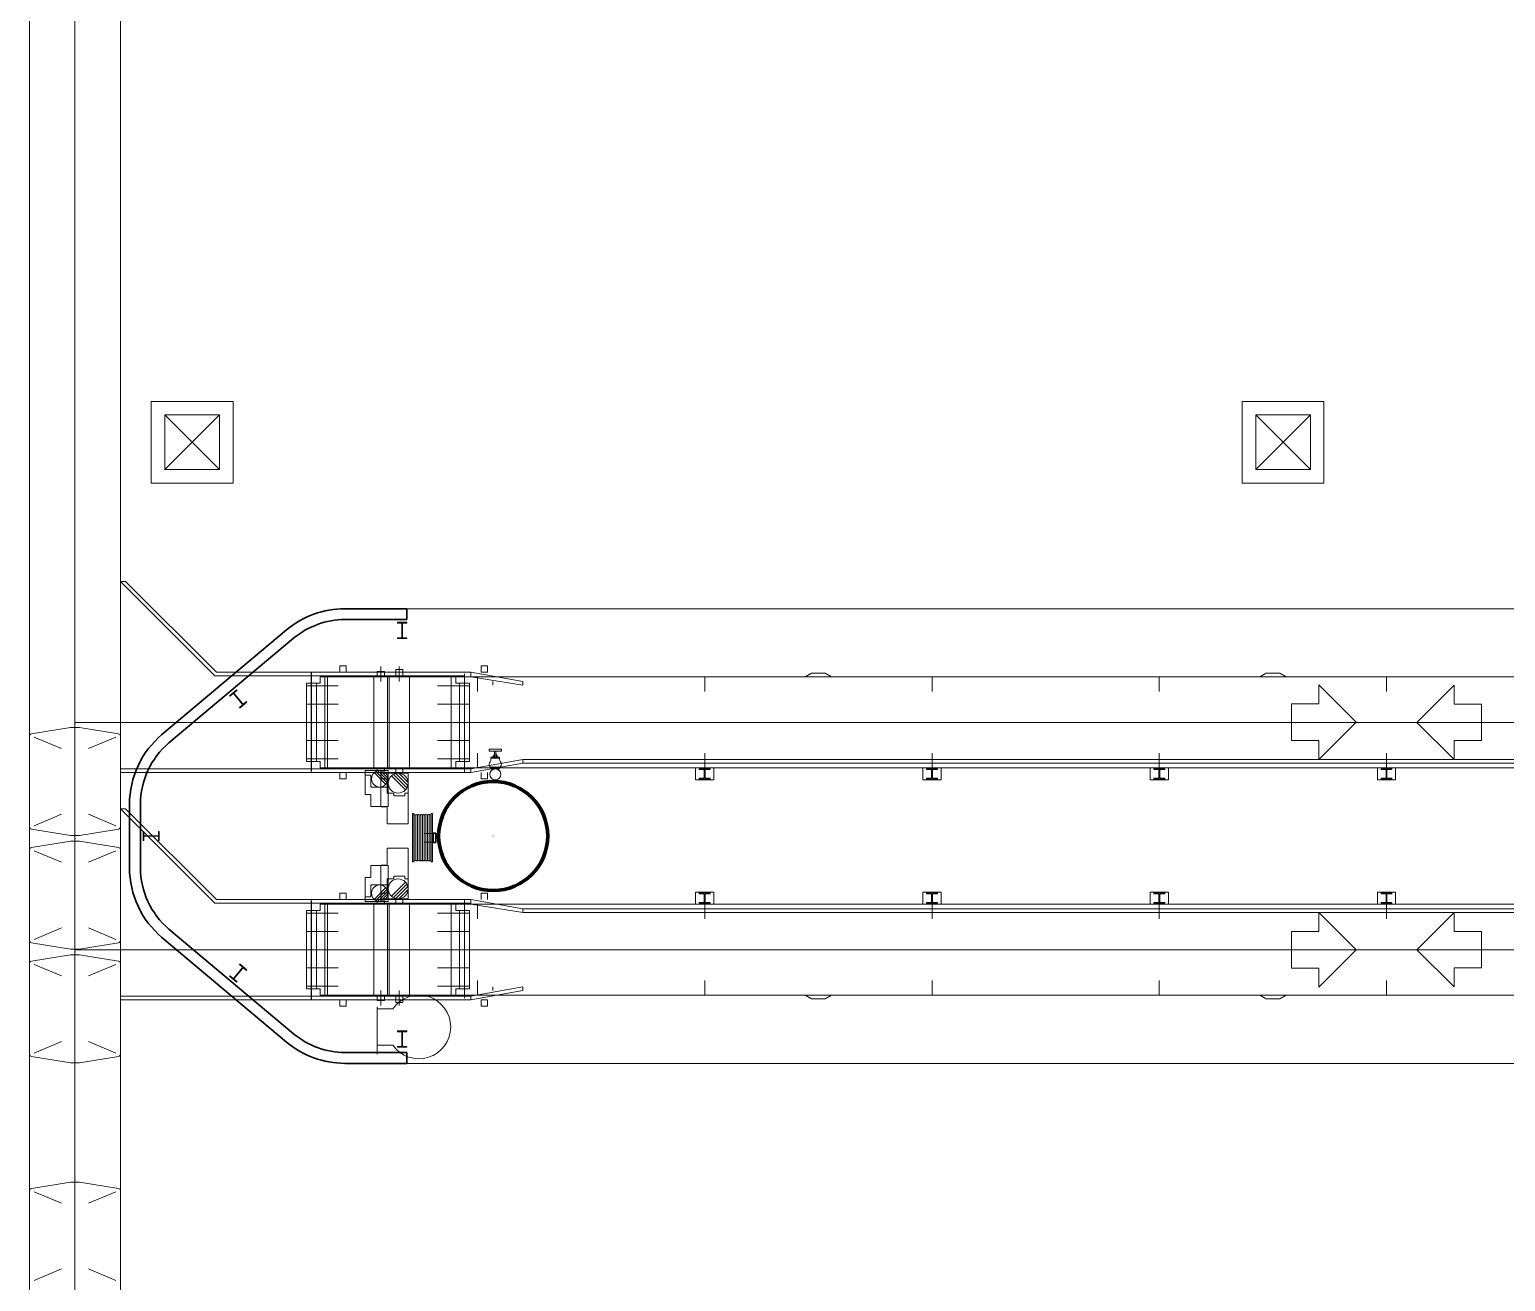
# Model space of a CAD drawing. Header units: metres. Extents: x 1807 to 3745, y 842 to 1968.
# Drawn here: x 3444.9 to 3461.14, y 1459.1 to 1472.87 of the extents above; entities that cross this region are included whole.
import ezdxf

# ---------------------------------------------------------------- set-up
doc = ezdxf.new("R2010")
doc.units = ezdxf.units.M
doc.header["$MEASUREMENT"] = 0
doc.linetypes.add('DGN1', pattern=[7.299439, 0, -7.299439])
doc.layers.add('Level 1', color=7, linetype='Continuous', lineweight=0)

msp = doc.modelspace()

# ---------------------------------------------------------------- linework, layer by layer
at = {"layer": 'Level 1', "color": 7, "linetype": 'Continuous', "lineweight": 0}
for p, q in [((3444.9, 1578.518), (3444.9, 1447.459)), ((3445.9, 1578.518), (3445.9, 1447.459)), ((3446.24, 1468.78), (3447.14, 1468.78)), ((3446.24, 1467.88), (3446.24, 1468.78)), ((3447.14, 1468.78), (3447.14, 1467.88)), ((3458.24, 1468.78), (3459.14, 1468.78)), ((3458.24, 1467.88), (3458.24, 1468.78)), ((3459.14, 1468.78), (3459.14, 1467.88)), ((3446.39, 1468.63), (3446.99, 1468.03)), ((3446.99, 1468.63), (3446.39, 1468.03)), ((3458.39, 1468.63), (3458.99, 1468.03)), ((3458.99, 1468.63), (3458.39, 1468.03)), ((3447.14, 1467.88), (3446.24, 1467.88)), ((3459.14, 1467.88), (3458.24, 1467.88)), ((3446.94, 1465.76), (3445.9, 1466.8)), ((3445.957, 1466.8), (3445.9, 1466.8)), ((3446.957, 1465.8), (3445.957, 1466.8)), ((3473.73, 1466.5), (3448.37, 1466.5)), ((3447.727, 1466.266), (3446.357, 1465.116)), ((3448.315, 1465.8), (3448.315, 1465.87)), ((3448.315, 1465.87), (3448.385, 1465.87)), ((3448.385, 1465.8), (3448.385, 1465.87)), ((3448.928, 1465.83), (3448.928, 1465.76)), ((3448.928, 1465.83), (3449.008, 1465.83)), ((3449.008, 1465.83), (3449.008, 1465.76)), ((3449.868, 1465.8), (3449.868, 1465.87)), ((3449.868, 1465.87), (3449.938, 1465.87)), ((3449.938, 1465.8), (3449.938, 1465.87)), ((3447.28, 1465.76), (3446.94, 1465.76)), ((3447.28, 1465.8), (3446.957, 1465.8)), ((3448, 1465.8), (3447.28, 1465.8)), ((3448, 1465.76), (3447.28, 1465.76)), ((3447.947, 1465.68), (3447.947, 1464.82)), ((3447.947, 1465.68), (3448.097, 1465.68)), ((3448, 1465.8), (3449.754, 1465.8)), ((3448, 1464.7), (3448, 1465.8)), ((3448, 1465.76), (3449.69, 1465.76)), ((3448.097, 1465.75), (3448.147, 1465.75)), ((3448.097, 1465.68), (3448.097, 1465.75)), ((3473.953, 1465.75), (3448.147, 1465.75)), ((3448.689, 1465.76), (3448.839, 1465.76)), ((3448.724, 1465.81), (3448.804, 1465.81)), ((3448.724, 1465.81), (3448.724, 1465.76)), ((3448.804, 1465.81), (3448.804, 1465.76)), ((3448.868, 1465.76), (3449.068, 1465.76)), ((3449.589, 1465.75), (3449.539, 1465.75)), ((3449.589, 1465.68), (3449.589, 1465.75)), ((3449.739, 1465.68), (3449.589, 1465.68)), ((3449.739, 1464.82), (3449.739, 1465.68)), ((3449.754, 1465.8), (3450.328, 1465.7)), ((3449.754, 1465.8), (3449.754, 1465.75)), ((3450.328, 1465.66), (3449.754, 1465.75)), ((3449.828, 1465.75), (3449.828, 1465.59)), ((3449.868, 1465.8), (3449.938, 1465.8)), ((3449.998, 1465.7), (3449.998, 1465.66)), ((3450.328, 1465.7), (3450.328, 1465.66)), ((3452.328, 1465.75), (3452.328, 1465.59)), ((3453.434, 1465.75), (3453.503, 1465.79)), ((3453.653, 1465.79), (3453.503, 1465.79)), ((3453.653, 1465.79), (3453.723, 1465.75)), ((3454.828, 1465.75), (3454.828, 1465.59)), ((3457.328, 1465.75), (3457.328, 1465.59)), ((3458.434, 1465.75), (3458.503, 1465.79)), ((3458.653, 1465.79), (3458.503, 1465.79)), ((3458.653, 1465.79), (3458.723, 1465.75)), ((3459.828, 1465.75), (3459.828, 1465.59)), ((3447.947, 1465.65), (3448.297, 1465.65)), ((3449.739, 1465.65), (3449.389, 1465.65)), ((3459.084, 1465.662), (3459.494, 1465.252)), ((3459.084, 1465.452), (3459.084, 1465.662)), ((3447.947, 1465.45), (3448.297, 1465.45)), ((3449.739, 1465.45), (3449.389, 1465.45)), ((3458.784, 1465.052), (3458.784, 1465.452)), ((3458.784, 1465.452), (3459.084, 1465.452)), ((3445.35, 1465.195), (3444.921, 1465.123)), ((3445.35, 1465.195), (3445.45, 1465.195)), ((3445.399, 1465.251), (3445.401, 1465.249)), ((3445.399, 1465.249), (3445.401, 1465.251)), ((3445.401, 1465.224), (3445.399, 1465.226)), ((3445.399, 1465.224), (3445.401, 1465.226)), ((3445.45, 1465.195), (3445.879, 1465.123)), ((3447.279, 1465.251), (3447.281, 1465.249)), ((3447.279, 1465.249), (3447.281, 1465.251)), ((3447.947, 1465.25), (3448.297, 1465.25)), ((3449.739, 1465.25), (3449.389, 1465.25)), ((3459.084, 1464.842), (3459.494, 1465.252)), ((3444.9, 1464.101), (3444.9, 1465.099)), ((3444.9, 1464.101), (3444.9, 1465.099)), ((3444.95, 1465.088), (3445.25, 1464.961)), ((3445.85, 1465.088), (3445.55, 1464.961)), ((3445.9, 1464.101), (3445.9, 1465.099)), ((3447.947, 1465.05), (3448.297, 1465.05)), ((3449.739, 1465.05), (3449.389, 1465.05)), ((3458.784, 1465.052), (3459.084, 1465.052)), ((3459.084, 1464.842), (3459.084, 1465.052)), ((3449.828, 1464.91), (3449.828, 1464.75)), ((3449.956, 1464.934), (3449.956, 1464.954)), ((3449.956, 1464.954), (3450.091, 1464.954)), ((3450.091, 1464.934), (3449.956, 1464.934)), ((3449.976, 1464.857), (3449.976, 1464.867)), ((3449.976, 1464.867), (3450.071, 1464.867)), ((3450.071, 1464.857), (3449.976, 1464.857)), ((3450.001, 1464.867), (3450.001, 1464.876)), ((3450.046, 1464.867), (3450.001, 1464.867)), ((3450.016, 1464.899), (3450.012, 1464.899)), ((3450.013, 1464.879), (3450.013, 1464.867)), ((3450.016, 1464.899), (3450.016, 1464.934)), ((3450.016, 1464.934), (3450.031, 1464.934)), ((3450.031, 1464.899), (3450.016, 1464.899)), ((3450.031, 1464.934), (3450.031, 1464.899)), ((3450.036, 1464.899), (3450.031, 1464.899)), ((3450.034, 1464.879), (3450.034, 1464.867)), ((3450.046, 1464.879), (3450.046, 1464.867)), ((3450.071, 1464.867), (3450.071, 1464.857)), ((3450.091, 1464.954), (3450.091, 1464.934)), ((3452.328, 1464.91), (3452.328, 1464.75)), ((3454.828, 1464.91), (3454.828, 1464.75)), ((3457.328, 1464.91), (3457.328, 1464.75)), ((3459.828, 1464.91), (3459.828, 1464.75)), ((3447.28, 1464.74), (3445.9, 1464.74)), ((3447.28, 1464.7), (3445.9, 1464.7)), ((3448, 1464.74), (3447.28, 1464.74)), ((3448, 1464.7), (3447.28, 1464.7)), ((3447.947, 1464.85), (3448.297, 1464.85)), ((3447.947, 1464.82), (3448.097, 1464.82)), ((3448, 1464.74), (3449.754, 1464.74)), ((3448, 1464.7), (3449.754, 1464.7)), ((3448.097, 1464.82), (3448.097, 1464.75)), ((3448.097, 1464.75), (3448.147, 1464.75)), ((3473.953, 1464.75), (3448.147, 1464.75)), ((3448.315, 1464.7), (3448.315, 1464.63)), ((3448.385, 1464.7), (3448.385, 1464.63)), ((3448.844, 1464.72), (3448.594, 1464.72)), ((3448.594, 1464.72), (3448.594, 1464.67)), ((3448.689, 1464.74), (3448.839, 1464.74)), ((3448.821, 1464.568), (3448.692, 1464.697)), ((3448.833, 1464.586), (3448.709, 1464.709)), ((3448.724, 1464.74), (3448.724, 1464.72)), ((3448.841, 1464.607), (3448.73, 1464.717)), ((3448.844, 1464.633), (3448.757, 1464.72)), ((3449.064, 1464.69), (3448.764, 1464.69)), ((3448.764, 1464.69), (3448.764, 1464.63)), ((3448.804, 1464.74), (3448.804, 1464.72)), ((3448.844, 1464.72), (3448.844, 1464.538)), ((3448.868, 1464.74), (3449.068, 1464.74)), ((3448.928, 1464.74), (3448.928, 1464.69)), ((3449.064, 1464.587), (3448.961, 1464.69)), ((3449.008, 1464.74), (3449.008, 1464.69)), ((3449.064, 1464.69), (3449.064, 1464.472)), ((3449.739, 1464.85), (3449.389, 1464.85)), ((3449.589, 1464.75), (3449.539, 1464.75)), ((3449.739, 1464.82), (3449.589, 1464.82)), ((3449.589, 1464.82), (3449.589, 1464.75)), ((3449.754, 1464.74), (3450.328, 1464.84)), ((3450.328, 1464.8), (3449.754, 1464.7)), ((3449.754, 1464.74), (3449.754, 1464.7)), ((3449.868, 1464.7), (3449.868, 1464.63)), ((3449.938, 1464.7), (3449.938, 1464.63)), ((3449.976, 1464.757), (3449.976, 1464.742)), ((3449.985, 1464.739), (3449.985, 1464.723)), ((3450.005, 1464.757), (3450.005, 1464.742)), ((3450.042, 1464.757), (3450.042, 1464.742)), ((3450.062, 1464.723), (3450.062, 1464.739)), ((3450.07, 1464.742), (3450.071, 1464.742)), ((3450.071, 1464.742), (3450.071, 1464.757)), ((3469.918, 1464.84), (3450.328, 1464.84)), ((3450.328, 1464.84), (3450.328, 1464.8)), ((3469.328, 1464.8), (3450.328, 1464.8)), ((3452.228, 1464.616), (3452.228, 1464.75)), ((3452.228, 1464.75), (3452.428, 1464.75)), ((3452.268, 1464.74), (3452.388, 1464.74)), ((3452.268, 1464.74), (3452.268, 1464.73)), ((3452.268, 1464.73), (3452.323, 1464.73)), ((3452.288, 1464.75), (3452.288, 1464.74)), ((3452.323, 1464.73), (3452.323, 1464.636)), ((3452.333, 1464.73), (3452.388, 1464.73)), ((3452.333, 1464.73), (3452.333, 1464.636)), ((3452.368, 1464.75), (3452.368, 1464.74)), ((3452.388, 1464.74), (3452.388, 1464.73)), ((3452.428, 1464.616), (3452.428, 1464.75)), ((3454.728, 1464.616), (3454.728, 1464.75)), ((3454.728, 1464.75), (3454.928, 1464.75)), ((3454.768, 1464.74), (3454.888, 1464.74)), ((3454.768, 1464.74), (3454.768, 1464.73)), ((3454.768, 1464.73), (3454.823, 1464.73)), ((3454.788, 1464.75), (3454.788, 1464.74)), ((3454.823, 1464.73), (3454.823, 1464.636)), ((3454.833, 1464.73), (3454.888, 1464.73)), ((3454.833, 1464.73), (3454.833, 1464.636)), ((3454.868, 1464.75), (3454.868, 1464.74)), ((3454.888, 1464.74), (3454.888, 1464.73)), ((3454.928, 1464.616), (3454.928, 1464.75)), ((3457.228, 1464.616), (3457.228, 1464.75)), ((3457.228, 1464.75), (3457.428, 1464.75)), ((3457.268, 1464.74), (3457.388, 1464.74)), ((3457.268, 1464.74), (3457.268, 1464.73)), ((3457.268, 1464.73), (3457.323, 1464.73)), ((3457.288, 1464.75), (3457.288, 1464.74)), ((3457.323, 1464.73), (3457.323, 1464.636)), ((3457.333, 1464.73), (3457.388, 1464.73)), ((3457.333, 1464.73), (3457.333, 1464.636)), ((3457.368, 1464.75), (3457.368, 1464.74)), ((3457.388, 1464.74), (3457.388, 1464.73)), ((3457.428, 1464.616), (3457.428, 1464.75)), ((3459.728, 1464.616), (3459.728, 1464.75)), ((3459.728, 1464.75), (3459.928, 1464.75)), ((3459.768, 1464.74), (3459.888, 1464.74)), ((3459.768, 1464.74), (3459.768, 1464.73)), ((3459.768, 1464.73), (3459.823, 1464.73)), ((3459.788, 1464.75), (3459.788, 1464.74)), ((3459.823, 1464.73), (3459.823, 1464.636)), ((3459.833, 1464.73), (3459.888, 1464.73)), ((3459.833, 1464.73), (3459.833, 1464.636)), ((3459.868, 1464.75), (3459.868, 1464.74)), ((3459.888, 1464.74), (3459.888, 1464.73)), ((3459.928, 1464.616), (3459.928, 1464.75)), ((3445.401, 1464.599), (3445.399, 1464.601)), ((3445.399, 1464.599), (3445.401, 1464.601)), ((3448.315, 1464.63), (3448.385, 1464.63)), ((3448.654, 1464.67), (3448.594, 1464.67)), ((3448.654, 1464.67), (3448.654, 1464.538)), ((3448.844, 1464.538), (3448.654, 1464.538)), ((3448.836, 1464.63), (3448.764, 1464.63)), ((3448.836, 1464.63), (3448.836, 1464.472)), ((3449.037, 1464.508), (3448.882, 1464.662)), ((3449.051, 1464.529), (3448.903, 1464.677)), ((3449.061, 1464.554), (3448.928, 1464.687)), ((3449.868, 1464.63), (3449.938, 1464.63)), ((3452.228, 1464.616), (3452.428, 1464.616)), ((3452.268, 1464.636), (3452.268, 1464.626)), ((3452.268, 1464.636), (3452.323, 1464.636)), ((3452.268, 1464.626), (3452.388, 1464.626)), ((3452.333, 1464.636), (3452.388, 1464.636)), ((3452.388, 1464.636), (3452.388, 1464.626)), ((3454.728, 1464.616), (3454.928, 1464.616)), ((3454.768, 1464.636), (3454.768, 1464.626)), ((3454.768, 1464.636), (3454.823, 1464.636)), ((3454.768, 1464.626), (3454.888, 1464.626)), ((3454.833, 1464.636), (3454.888, 1464.636)), ((3454.888, 1464.636), (3454.888, 1464.626)), ((3457.228, 1464.616), (3457.428, 1464.616)), ((3457.268, 1464.636), (3457.268, 1464.626)), ((3457.268, 1464.636), (3457.323, 1464.636)), ((3457.268, 1464.626), (3457.388, 1464.626)), ((3457.333, 1464.636), (3457.388, 1464.636)), ((3457.388, 1464.636), (3457.388, 1464.626)), ((3459.728, 1464.616), (3459.928, 1464.616)), ((3459.768, 1464.636), (3459.768, 1464.626)), ((3459.768, 1464.636), (3459.823, 1464.636)), ((3459.768, 1464.626), (3459.888, 1464.626)), ((3459.833, 1464.636), (3459.888, 1464.636)), ((3459.888, 1464.636), (3459.888, 1464.626)), ((3448.908, 1464.472), (3448.836, 1464.472)), ((3448.908, 1464.472), (3448.908, 1464.442)), ((3449.028, 1464.442), (3448.908, 1464.442)), ((3449.064, 1464.472), (3449.028, 1464.472)), ((3449.028, 1464.472), (3449.028, 1464.442)), ((3444.95, 1464.112), (3445.25, 1464.239)), ((3445.85, 1464.112), (3445.55, 1464.239)), ((3446.94, 1463.26), (3445.9, 1464.3)), ((3445.957, 1464.3), (3445.9, 1464.3)), ((3446.957, 1463.3), (3445.957, 1464.3)), ((3446, 1464.35), (3446, 1463.65)), ((3449.13, 1463.736), (3449.13, 1464.226)), ((3449.149, 1463.736), (3449.149, 1464.226)), ((3449.167, 1463.736), (3449.167, 1464.226)), ((3449.186, 1463.736), (3449.186, 1464.226)), ((3449.204, 1463.736), (3449.204, 1464.226)), ((3449.223, 1463.736), (3449.223, 1464.226)), ((3449.241, 1463.739), (3449.241, 1464.226)), ((3449.241, 1463.739), (3449.241, 1464.226)), ((3449.26, 1463.736), (3449.26, 1464.226)), ((3449.278, 1463.736), (3449.278, 1464.226)), ((3449.297, 1463.736), (3449.297, 1464.226)), ((3449.316, 1463.736), (3449.316, 1464.226)), ((3445.35, 1464.005), (3444.921, 1464.077)), ((3445.45, 1464.005), (3445.879, 1464.077)), ((3445.35, 1463.945), (3444.921, 1463.873)), ((3445.35, 1464.005), (3445.45, 1464.005)), ((3445.35, 1463.945), (3445.45, 1463.945)), ((3445.401, 1463.974), (3445.399, 1463.976)), ((3445.399, 1463.974), (3445.401, 1463.976)), ((3445.45, 1463.945), (3445.879, 1463.873)), ((3449.999, 1464.001), (3450.001, 1463.999)), ((3449.999, 1463.999), (3450.001, 1464.001)), ((3444.9, 1462.851), (3444.9, 1463.849)), ((3444.9, 1462.851), (3444.9, 1463.849)), ((3444.95, 1463.838), (3445.25, 1463.711)), ((3445.85, 1463.838), (3445.55, 1463.711)), ((3445.9, 1462.851), (3445.9, 1463.849)), ((3449.028, 1463.558), (3448.908, 1463.558)), ((3448.908, 1463.528), (3448.908, 1463.558)), ((3449.028, 1463.528), (3449.028, 1463.558)), ((3448.844, 1463.462), (3448.654, 1463.462)), ((3448.654, 1463.33), (3448.654, 1463.462)), ((3448.821, 1463.432), (3448.692, 1463.303)), ((3448.833, 1463.414), (3448.709, 1463.291)), ((3448.841, 1463.393), (3448.73, 1463.283)), ((3448.836, 1463.37), (3448.836, 1463.528)), ((3448.908, 1463.528), (3448.836, 1463.528)), ((3448.844, 1463.28), (3448.844, 1463.462)), ((3449.037, 1463.492), (3448.882, 1463.337)), ((3449.051, 1463.471), (3448.903, 1463.323)), ((3449.061, 1463.446), (3448.928, 1463.313)), ((3449.064, 1463.413), (3448.961, 1463.31)), ((3449.064, 1463.528), (3449.028, 1463.528)), ((3449.064, 1463.31), (3449.064, 1463.528)), ((3445.401, 1463.349), (3445.399, 1463.351)), ((3445.399, 1463.349), (3445.401, 1463.351)), ((3447.28, 1463.26), (3446.94, 1463.26)), ((3447.28, 1463.3), (3446.957, 1463.3)), ((3448, 1463.3), (3447.28, 1463.3)), ((3448, 1463.26), (3447.28, 1463.26)), ((3448, 1463.3), (3449.754, 1463.3)), ((3448, 1462.2), (3448, 1463.3)), ((3448, 1463.26), (3449.754, 1463.26)), ((3448.097, 1463.25), (3448.147, 1463.25)), ((3448.097, 1463.18), (3448.097, 1463.25)), ((3448.147, 1463.25), (3449.562, 1463.25)), ((3448.315, 1463.3), (3448.315, 1463.37)), ((3448.315, 1463.37), (3448.385, 1463.37)), ((3448.385, 1463.3), (3448.385, 1463.37)), ((3448.654, 1463.33), (3448.594, 1463.33)), ((3448.594, 1463.28), (3448.594, 1463.33)), ((3448.844, 1463.28), (3448.594, 1463.28)), ((3448.689, 1463.26), (3448.839, 1463.26)), ((3448.724, 1463.26), (3448.724, 1463.28)), ((3448.844, 1463.366), (3448.757, 1463.28)), ((3448.836, 1463.37), (3448.764, 1463.37)), ((3448.764, 1463.31), (3448.764, 1463.37)), ((3449.064, 1463.31), (3448.764, 1463.31)), ((3448.804, 1463.26), (3448.804, 1463.28)), ((3448.868, 1463.26), (3449.068, 1463.26)), ((3448.928, 1463.26), (3448.928, 1463.31)), ((3449.008, 1463.26), (3449.008, 1463.31)), ((3449.589, 1463.25), (3449.539, 1463.25)), ((3473.953, 1463.25), (3449.589, 1463.25)), ((3449.589, 1463.18), (3449.589, 1463.25)), ((3449.754, 1463.3), (3450.328, 1463.2)), ((3449.754, 1463.3), (3449.754, 1463.25)), ((3450.328, 1463.16), (3449.754, 1463.25)), ((3449.828, 1463.09), (3449.828, 1463.25)), ((3449.868, 1463.3), (3449.868, 1463.37)), ((3449.868, 1463.37), (3449.938, 1463.37)), ((3449.938, 1463.3), (3449.938, 1463.37)), ((3452.228, 1463.384), (3452.228, 1463.25)), ((3452.228, 1463.384), (3452.428, 1463.384)), ((3452.228, 1463.25), (3452.428, 1463.25)), ((3452.268, 1463.374), (3452.388, 1463.374)), ((3452.268, 1463.364), (3452.268, 1463.374)), ((3452.268, 1463.364), (3452.323, 1463.364)), ((3452.268, 1463.27), (3452.323, 1463.27)), ((3452.268, 1463.26), (3452.268, 1463.27)), ((3452.268, 1463.26), (3452.388, 1463.26)), ((3452.288, 1463.25), (3452.288, 1463.26)), ((3452.323, 1463.27), (3452.323, 1463.364)), ((3452.328, 1463.09), (3452.328, 1463.25)), ((3452.333, 1463.364), (3452.388, 1463.364)), ((3452.333, 1463.27), (3452.333, 1463.364)), ((3452.333, 1463.27), (3452.388, 1463.27)), ((3452.368, 1463.25), (3452.368, 1463.26)), ((3452.388, 1463.364), (3452.388, 1463.374)), ((3452.388, 1463.26), (3452.388, 1463.27)), ((3452.428, 1463.384), (3452.428, 1463.25)), ((3454.728, 1463.384), (3454.728, 1463.25)), ((3454.728, 1463.384), (3454.928, 1463.384)), ((3454.728, 1463.25), (3454.928, 1463.25)), ((3454.768, 1463.374), (3454.888, 1463.374)), ((3454.768, 1463.364), (3454.768, 1463.374)), ((3454.768, 1463.364), (3454.823, 1463.364)), ((3454.768, 1463.27), (3454.823, 1463.27)), ((3454.768, 1463.26), (3454.768, 1463.27)), ((3454.768, 1463.26), (3454.888, 1463.26)), ((3454.788, 1463.25), (3454.788, 1463.26)), ((3454.823, 1463.27), (3454.823, 1463.364)), ((3454.828, 1463.09), (3454.828, 1463.25)), ((3454.833, 1463.364), (3454.888, 1463.364)), ((3454.833, 1463.27), (3454.833, 1463.364)), ((3454.833, 1463.27), (3454.888, 1463.27)), ((3454.868, 1463.25), (3454.868, 1463.26)), ((3454.888, 1463.364), (3454.888, 1463.374)), ((3454.888, 1463.26), (3454.888, 1463.27)), ((3454.928, 1463.384), (3454.928, 1463.25)), ((3457.228, 1463.384), (3457.228, 1463.25)), ((3457.228, 1463.384), (3457.428, 1463.384)), ((3457.228, 1463.25), (3457.428, 1463.25)), ((3457.268, 1463.374), (3457.388, 1463.374)), ((3457.268, 1463.364), (3457.268, 1463.374)), ((3457.268, 1463.364), (3457.323, 1463.364)), ((3457.268, 1463.27), (3457.323, 1463.27)), ((3457.268, 1463.26), (3457.268, 1463.27)), ((3457.268, 1463.26), (3457.388, 1463.26)), ((3457.288, 1463.25), (3457.288, 1463.26)), ((3457.323, 1463.27), (3457.323, 1463.364)), ((3457.328, 1463.09), (3457.328, 1463.25)), ((3457.333, 1463.364), (3457.388, 1463.364)), ((3457.333, 1463.27), (3457.333, 1463.364)), ((3457.333, 1463.27), (3457.388, 1463.27)), ((3457.368, 1463.25), (3457.368, 1463.26)), ((3457.388, 1463.364), (3457.388, 1463.374)), ((3457.388, 1463.26), (3457.388, 1463.27)), ((3457.428, 1463.384), (3457.428, 1463.25)), ((3459.728, 1463.384), (3459.728, 1463.25)), ((3459.728, 1463.384), (3459.928, 1463.384)), ((3459.728, 1463.25), (3459.928, 1463.25)), ((3459.768, 1463.374), (3459.888, 1463.374)), ((3459.768, 1463.364), (3459.768, 1463.374)), ((3459.768, 1463.364), (3459.823, 1463.364)), ((3459.768, 1463.27), (3459.823, 1463.27)), ((3459.768, 1463.26), (3459.768, 1463.27)), ((3459.768, 1463.26), (3459.888, 1463.26)), ((3459.788, 1463.25), (3459.788, 1463.26)), ((3459.823, 1463.27), (3459.823, 1463.364)), ((3459.828, 1463.09), (3459.828, 1463.25)), ((3459.833, 1463.364), (3459.888, 1463.364)), ((3459.833, 1463.27), (3459.833, 1463.364)), ((3459.833, 1463.27), (3459.888, 1463.27)), ((3459.868, 1463.25), (3459.868, 1463.26)), ((3459.888, 1463.364), (3459.888, 1463.374)), ((3459.888, 1463.26), (3459.888, 1463.27)), ((3459.928, 1463.384), (3459.928, 1463.25)), ((3447.947, 1462.32), (3447.947, 1463.18)), ((3447.947, 1463.18), (3448.097, 1463.18)), ((3447.947, 1463.15), (3448.297, 1463.15)), ((3449.739, 1463.15), (3449.389, 1463.15)), ((3449.739, 1463.18), (3449.589, 1463.18)), ((3449.739, 1463.18), (3449.739, 1462.32)), ((3469.328, 1463.2), (3450.328, 1463.2)), ((3450.328, 1463.2), (3450.328, 1463.16)), ((3469.918, 1463.16), (3450.328, 1463.16)), ((3459.084, 1463.158), (3459.494, 1462.748)), ((3459.084, 1463.158), (3459.084, 1462.948)), ((3444.95, 1462.862), (3445.25, 1462.989)), ((3445.85, 1462.862), (3445.55, 1462.989)), ((3447.947, 1462.95), (3448.297, 1462.95)), ((3449.739, 1462.95), (3449.389, 1462.95)), ((3458.784, 1462.948), (3458.784, 1462.548)), ((3458.784, 1462.948), (3459.084, 1462.948)), ((3445.35, 1462.755), (3444.921, 1462.827)), ((3445.35, 1462.755), (3445.45, 1462.755)), ((3445.399, 1462.751), (3445.401, 1462.749)), ((3445.399, 1462.749), (3445.401, 1462.751)), ((3445.45, 1462.755), (3445.879, 1462.827)), ((3446.357, 1462.884), (3447.727, 1461.734)), ((3447.279, 1462.751), (3447.281, 1462.749)), ((3447.279, 1462.749), (3447.281, 1462.751)), ((3447.947, 1462.75), (3448.297, 1462.75)), ((3449.739, 1462.75), (3449.389, 1462.75)), ((3459.084, 1462.338), (3459.494, 1462.748)), ((3444.9, 1461.601), (3444.9, 1462.599)), ((3444.9, 1461.601), (3444.9, 1462.599)), ((3445.35, 1462.695), (3444.921, 1462.623)), ((3444.95, 1462.588), (3445.25, 1462.461)), ((3445.35, 1462.695), (3445.45, 1462.695)), ((3445.401, 1462.724), (3445.399, 1462.726)), ((3445.399, 1462.724), (3445.401, 1462.726)), ((3445.45, 1462.695), (3445.879, 1462.623)), ((3445.85, 1462.588), (3445.55, 1462.461)), ((3445.9, 1461.601), (3445.9, 1462.599)), ((3447.947, 1462.55), (3448.297, 1462.55)), ((3449.739, 1462.55), (3449.389, 1462.55)), ((3458.784, 1462.548), (3459.084, 1462.548)), ((3459.084, 1462.548), (3459.084, 1462.338)), ((3447.947, 1462.35), (3448.297, 1462.35)), ((3447.947, 1462.32), (3448.097, 1462.32)), ((3448.097, 1462.32), (3448.097, 1462.25)), ((3449.739, 1462.35), (3449.389, 1462.35)), ((3449.739, 1462.32), (3449.589, 1462.32)), ((3449.589, 1462.32), (3449.589, 1462.25)), ((3449.754, 1462.24), (3450.328, 1462.34)), ((3450.328, 1462.3), (3449.754, 1462.2)), ((3449.828, 1462.25), (3449.828, 1462.41)), ((3449.998, 1462.3), (3449.998, 1462.34)), ((3450.328, 1462.34), (3450.328, 1462.3)), ((3452.328, 1462.25), (3452.328, 1462.41)), ((3454.828, 1462.25), (3454.828, 1462.41)), ((3457.328, 1462.25), (3457.328, 1462.41)), ((3459.828, 1462.25), (3459.828, 1462.41)), ((3445.401, 1462.099), (3445.399, 1462.101)), ((3445.399, 1462.099), (3445.401, 1462.101)), ((3447.28, 1462.24), (3445.9, 1462.24)), ((3447.28, 1462.2), (3445.9, 1462.2)), ((3448, 1462.24), (3447.28, 1462.24)), ((3448, 1462.2), (3447.28, 1462.2)), ((3448, 1462.24), (3449.754, 1462.24)), ((3448, 1462.2), (3449.754, 1462.2)), ((3448.097, 1462.25), (3448.147, 1462.25)), ((3473.953, 1462.25), (3448.147, 1462.25)), ((3448.17, 1462.25), (3449.562, 1462.25)), ((3448.315, 1462.2), (3448.315, 1462.13)), ((3448.315, 1462.13), (3448.385, 1462.13)), ((3448.385, 1462.2), (3448.385, 1462.13)), ((3448.689, 1462.24), (3448.839, 1462.24)), ((3448.724, 1462.19), (3448.724, 1462.24)), ((3448.724, 1462.19), (3448.804, 1462.19)), ((3448.804, 1462.19), (3448.804, 1462.24)), ((3448.868, 1462.24), (3449.068, 1462.24)), ((3448.928, 1462.17), (3448.928, 1462.24)), ((3448.928, 1462.17), (3449.008, 1462.17)), ((3449.008, 1462.17), (3449.008, 1462.24)), ((3449.589, 1462.25), (3449.539, 1462.25)), ((3449.754, 1462.24), (3449.754, 1462.2)), ((3449.868, 1462.2), (3449.938, 1462.2)), ((3449.868, 1462.2), (3449.868, 1462.13)), ((3449.868, 1462.13), (3449.938, 1462.13)), ((3449.938, 1462.2), (3449.938, 1462.13)), ((3453.434, 1462.25), (3453.503, 1462.21)), ((3453.653, 1462.21), (3453.503, 1462.21)), ((3453.653, 1462.21), (3453.723, 1462.25)), ((3458.434, 1462.25), (3458.503, 1462.21)), ((3458.653, 1462.21), (3458.503, 1462.21)), ((3458.653, 1462.21), (3458.723, 1462.25)), ((3444.95, 1461.612), (3445.25, 1461.739)), ((3445.85, 1461.612), (3445.55, 1461.739)), ((3445.35, 1461.505), (3444.921, 1461.577)), ((3445.35, 1461.505), (3445.45, 1461.505)), ((3445.45, 1461.505), (3445.879, 1461.577)), ((3448.37, 1461.5), (3473.73, 1461.5)), ((3445.35, 1460.195), (3444.921, 1460.123)), ((3445.35, 1460.195), (3445.45, 1460.195)), ((3445.401, 1460.224), (3445.399, 1460.226)), ((3445.399, 1460.224), (3445.401, 1460.226)), ((3445.45, 1460.195), (3445.879, 1460.123)), ((3444.9, 1459.101), (3444.9, 1460.099)), ((3444.9, 1459.101), (3444.9, 1460.099)), ((3444.95, 1460.088), (3445.25, 1459.961)), ((3445.85, 1460.088), (3445.55, 1459.961)), ((3445.9, 1459.101), (3445.9, 1460.099)), ((3445.401, 1459.599), (3445.399, 1459.601)), ((3445.399, 1459.599), (3445.401, 1459.601)), ((3444.95, 1459.112), (3445.25, 1459.239)), ((3445.85, 1459.112), (3445.55, 1459.239))]:
    msp.add_line(p, q, dxfattribs=at)
at = {"layer": 'Level 1', "color": 7, "linetype": 'Continuous', "lineweight": 0, "ltscale": 4}
for p, q in [((3445.4, 1578.518), (3445.4, 1447.459)), ((3448.764, 1465.7), (3448.764, 1465.864)), ((3448.968, 1465.7), (3448.968, 1465.864)), ((3448.002, 1465.8), (3448.002, 1464.715)), ((3448.057, 1465.68), (3448.057, 1464.82)), ((3448.147, 1465.75), (3448.147, 1464.75)), ((3448.178, 1465.75), (3448.178, 1464.75)), ((3448.689, 1465.75), (3448.689, 1464.75)), ((3448.839, 1465.75), (3448.839, 1464.75)), ((3448.855, 1465.75), (3448.855, 1464.75)), ((3449.081, 1465.75), (3449.081, 1464.75)), ((3449.539, 1464.75), (3449.539, 1465.75)), ((3449.629, 1464.82), (3449.629, 1465.68)), ((3449.684, 1464.7), (3449.684, 1465.785)), ((3460.573, 1465.66), (3460.163, 1465.25)), ((3460.573, 1465.45), (3460.573, 1465.66)), ((3460.873, 1465.45), (3460.573, 1465.45)), ((3460.873, 1465.05), (3460.873, 1465.45)), ((3445.4, 1465.25), (3447.28, 1465.25)), ((3447.28, 1465.25), (3474.82, 1465.25)), ((3460.573, 1464.84), (3460.163, 1465.25)), ((3460.573, 1464.84), (3460.573, 1465.05)), ((3460.873, 1465.05), (3460.573, 1465.05)), ((3448.594, 1464.67), (3448.594, 1464.458)), ((3448.764, 1464.63), (3448.764, 1464.322)), ((3448.844, 1464.326), (3448.844, 1464.538)), ((3448.654, 1464.458), (3448.594, 1464.458)), ((3448.654, 1464.458), (3448.654, 1464.326)), ((3449.064, 1464.134), (3449.064, 1464.472)), ((3448.654, 1464.326), (3448.844, 1464.326)), ((3448.836, 1464.322), (3448.764, 1464.322)), ((3448.836, 1464.322), (3448.836, 1464.134)), ((3448.836, 1464.134), (3449.064, 1464.134)), ((3448.836, 1463.866), (3449.064, 1463.866)), ((3448.836, 1463.678), (3448.836, 1463.866)), ((3449.064, 1463.866), (3449.064, 1463.528)), ((3448.654, 1463.674), (3448.844, 1463.674)), ((3448.654, 1463.542), (3448.654, 1463.674)), ((3448.764, 1463.37), (3448.764, 1463.678)), ((3448.836, 1463.678), (3448.764, 1463.678)), ((3448.844, 1463.674), (3448.844, 1463.462)), ((3448.594, 1463.33), (3448.594, 1463.542)), ((3448.654, 1463.542), (3448.594, 1463.542)), ((3448.002, 1462.2), (3448.002, 1463.285)), ((3448.147, 1462.25), (3448.147, 1463.25)), ((3448.178, 1462.25), (3448.178, 1463.25)), ((3448.689, 1462.25), (3448.689, 1463.25)), ((3448.839, 1462.25), (3448.839, 1463.25)), ((3448.855, 1462.25), (3448.855, 1463.25)), ((3449.081, 1462.25), (3449.081, 1463.25)), ((3449.539, 1463.25), (3449.539, 1462.25)), ((3449.684, 1463.3), (3449.684, 1462.215)), ((3448.057, 1462.32), (3448.057, 1463.18)), ((3449.629, 1463.18), (3449.629, 1462.32)), ((3460.573, 1463.16), (3460.163, 1462.75)), ((3460.573, 1463.16), (3460.573, 1462.95)), ((3460.873, 1462.95), (3460.573, 1462.95)), ((3460.873, 1462.95), (3460.873, 1462.55)), ((3445.4, 1462.75), (3447.28, 1462.75)), ((3447.28, 1462.75), (3474.82, 1462.75)), ((3460.573, 1462.34), (3460.163, 1462.75)), ((3460.573, 1462.55), (3460.573, 1462.34)), ((3460.873, 1462.55), (3460.573, 1462.55)), ((3448.764, 1462.3), (3448.764, 1462.136)), ((3448.968, 1462.3), (3448.968, 1462.136))]:
    msp.add_line(p, q, dxfattribs=at)
at = {"layer": 'Level 1', "color": 7, "linetype": 'Continuous', "lineweight": 13}
for p, q in [((3446.39, 1468.63), (3446.99, 1468.63)), ((3446.39, 1468.03), (3446.39, 1468.63)), ((3446.99, 1468.63), (3446.99, 1468.03)), ((3458.39, 1468.63), (3458.99, 1468.63)), ((3458.39, 1468.03), (3458.39, 1468.63)), ((3458.99, 1468.63), (3458.99, 1468.03)), ((3446.99, 1468.03), (3446.39, 1468.03)), ((3458.99, 1468.03), (3458.39, 1468.03)), ((3449.05, 1466.35), (3448.949, 1466.35)), ((3448.949, 1466.35), (3448.949, 1466.342)), ((3448.949, 1466.342), (3448.99, 1466.342)), ((3448.997, 1466.334), (3448.997, 1466.188)), ((3449.002, 1466.188), (3449.002, 1466.334)), ((3449.009, 1466.342), (3449.05, 1466.342)), ((3449.05, 1466.342), (3449.05, 1466.35)), ((3448.99, 1466.18), (3448.949, 1466.18)), ((3448.949, 1466.18), (3448.949, 1466.172)), ((3448.949, 1466.172), (3449.05, 1466.172)), ((3449.05, 1466.18), (3449.009, 1466.18)), ((3449.05, 1466.172), (3449.05, 1466.18)), ((3447.177, 1465.609), (3447.1, 1465.543)), ((3447.1, 1465.543), (3447.105, 1465.537)), ((3447.105, 1465.537), (3447.136, 1465.564)), ((3447.147, 1465.563), (3447.241, 1465.45)), ((3447.245, 1465.453), (3447.15, 1465.566)), ((3447.151, 1465.576), (3447.183, 1465.603)), ((3447.183, 1465.603), (3447.177, 1465.609)), ((3447.24, 1465.439), (3447.209, 1465.413)), ((3447.209, 1465.413), (3447.214, 1465.407)), ((3447.214, 1465.407), (3447.292, 1465.472)), ((3447.287, 1465.479), (3447.255, 1465.452)), ((3447.292, 1465.472), (3447.287, 1465.479)), ((3449.114, 1463.716), (3449.114, 1464.246)), ((3449.114, 1464.246), (3449.129, 1464.246)), ((3449.129, 1464.246), (3449.129, 1463.716)), ((3449.319, 1463.716), (3449.319, 1464.246)), ((3449.319, 1464.246), (3449.333, 1464.246)), ((3449.333, 1464.246), (3449.333, 1463.716)), ((3446.15, 1464.051), (3446.15, 1463.949)), ((3446.158, 1464.051), (3446.15, 1464.051)), ((3446.158, 1464.01), (3446.158, 1464.051)), ((3446.328, 1464.051), (3446.32, 1464.051)), ((3446.32, 1464.051), (3446.32, 1464.01)), ((3446.328, 1463.949), (3446.328, 1464.051)), ((3446.15, 1463.949), (3446.158, 1463.949)), ((3446.158, 1463.949), (3446.158, 1463.99)), ((3446.312, 1464.002), (3446.166, 1464.002)), ((3446.166, 1463.998), (3446.312, 1463.998)), ((3446.32, 1463.99), (3446.32, 1463.949)), ((3446.32, 1463.949), (3446.328, 1463.949)), ((3449.129, 1463.716), (3449.114, 1463.716)), ((3449.333, 1463.716), (3449.319, 1463.716)), ((3447.209, 1462.587), (3447.214, 1462.593)), ((3447.24, 1462.561), (3447.209, 1462.587)), ((3447.214, 1462.593), (3447.292, 1462.528)), ((3447.1, 1462.457), (3447.105, 1462.463)), ((3447.177, 1462.391), (3447.1, 1462.457)), ((3447.105, 1462.463), (3447.136, 1462.436)), ((3447.147, 1462.437), (3447.241, 1462.55)), ((3447.245, 1462.547), (3447.15, 1462.434)), ((3447.151, 1462.424), (3447.183, 1462.397)), ((3447.287, 1462.521), (3447.255, 1462.548)), ((3447.292, 1462.528), (3447.287, 1462.521)), ((3447.183, 1462.397), (3447.177, 1462.391)), ((3448.723, 1461.6), (3448.723, 1462.123)), ((3448.723, 1462.1), (3448.896, 1462.1)), ((3449.05, 1461.856), (3448.949, 1461.856)), ((3448.949, 1461.856), (3448.949, 1461.848)), ((3448.949, 1461.848), (3448.989, 1461.848)), ((3448.997, 1461.84), (3448.997, 1461.693)), ((3449.002, 1461.693), (3449.002, 1461.84)), ((3449.009, 1461.848), (3449.05, 1461.848)), ((3449.05, 1461.848), (3449.05, 1461.856)), ((3448.896, 1461.7), (3448.723, 1461.7)), ((3448.723, 1461.7), (3448.723, 1461.6)), ((3448.989, 1461.686), (3448.949, 1461.686)), ((3448.949, 1461.686), (3448.949, 1461.678)), ((3448.949, 1461.678), (3449.05, 1461.678)), ((3449.05, 1461.686), (3449.009, 1461.686)), ((3449.05, 1461.678), (3449.05, 1461.686))]:
    msp.add_line(p, q, dxfattribs=at)
at = {"layer": 'Level 1', "color": 7, "linetype": 'Continuous', "lineweight": 30}
for p, q in [((3448.37, 1466.5), (3449.05, 1466.5)), ((3449.05, 1466.5), (3449.05, 1466.38)), ((3449.05, 1466.38), (3448.37, 1466.38)), ((3446.357, 1465.116), (3447.727, 1466.266)), ((3447.804, 1466.174), (3446.434, 1465.024)), ((3446, 1463.65), (3446, 1464.35)), ((3446.12, 1464.35), (3446.12, 1463.65)), ((3449.34, 1463.93), (3449.34, 1464.032)), ((3449.34, 1464.032), (3449.369, 1464.032)), ((3449.369, 1463.93), (3449.34, 1463.93)), ((3449.369, 1464.032), (3449.369, 1463.93)), ((3446.434, 1462.976), (3447.804, 1461.826)), ((3447.727, 1461.734), (3446.357, 1462.884)), ((3448.37, 1461.62), (3449.05, 1461.62)), ((3449.05, 1461.62), (3449.05, 1461.5)), ((3449.05, 1461.5), (3448.37, 1461.5))]:
    msp.add_line(p, q, dxfattribs=at)
at = {"layer": 'Level 1', "color": 7, "linetype": 'DGN1', "lineweight": 0}
for p, q in [((3449.339, 1464.029), (3449.132, 1464.029)), ((3449.339, 1463.933), (3449.132, 1463.933))]:
    msp.add_line(p, q, dxfattribs=at)
at = {"layer": 'Level 1', "color": 7, "linetype": 'Continuous', "lineweight": 0}
for centre, radius in [((3448.753, 1464.629), 0.091), ((3448.955, 1464.581), 0.109), ((3448.753, 1463.371), 0.091), ((3448.955, 1463.419), 0.109)]:
    msp.add_circle(centre, radius, dxfattribs=at)
at = {"layer": 'Level 1', "color": 7, "linetype": 'Continuous', "lineweight": 13}
msp.add_circle((3450.024, 1464.677), 0.06, dxfattribs=at)
at = {"layer": 'Level 1', "color": 7, "linetype": 'Continuous', "lineweight": 70}
msp.add_circle((3450, 1464), 0.6, dxfattribs=at)
at = {"layer": 'Level 1', "color": 7, "linetype": 'Continuous', "lineweight": 0}
for centre, radius, start, end in [((3448.37, 1465.5), 1, 90, 130.0105), ((3444.925, 1465.099), 0.025, 99.4622, 180), ((3445.875, 1465.099), 0.025, 0, 80.5378), ((3447, 1464.35), 1, 130.0101, 180), ((3449.897, 1464.853), 0.0799, 322.5986, 2.7841), ((3450.007, 1464.877), 0.00618, 13.8756, 193.8756), ((3449.992, 1464.898), 0.0205, 309.866, 0.7387), ((3450.024, 1464.871), 0.0127, 34.4192, 145.5808), ((3450.04, 1464.877), 0.00618, 13.8756, 166.1244), ((3450.056, 1464.898), 0.0205, 179.2613, 230.134), ((3450.151, 1464.853), 0.0799, 177.2159, 217.4014), ((3449.99, 1464.788), 0.0339, 151.1573, 246.7573), ((3449.991, 1464.719), 0.04, 68.767, 111.233), ((3449.991, 1464.779), 0.04, 248.767, 291.233), ((3450.024, 1464.689), 0.0701, 74.7036, 105.2964), ((3450.024, 1464.809), 0.0701, 254.7036, 285.2964), ((3450.057, 1464.719), 0.04, 68.767, 111.233), ((3450.057, 1464.779), 0.04, 248.767, 291.233), ((3450.058, 1464.788), 0.0339, 293.2427, 28.8427), ((3444.925, 1464.101), 0.025, 180, 260.5376), ((3445.875, 1464.101), 0.025, 279.4624, 0), ((3444.925, 1463.849), 0.025, 99.4622, 180), ((3445.875, 1463.849), 0.025, 0, 80.5378), ((3447, 1463.65), 1, 180, 229.9895), ((3444.925, 1462.851), 0.025, 180, 260.5376), ((3445.875, 1462.851), 0.025, 279.4624, 0), ((3444.925, 1462.599), 0.025, 99.4622, 180), ((3445.875, 1462.599), 0.025, 0, 80.5378), ((3448.37, 1462.5), 1, 229.9899, 270), ((3444.925, 1461.601), 0.025, 180, 260.5376), ((3445.875, 1461.601), 0.025, 279.4624, 0), ((3444.925, 1460.099), 0.025, 99.4622, 180), ((3445.875, 1460.099), 0.025, 0, 80.5378)]:
    msp.add_arc(centre, radius, start, end, dxfattribs=at)
at = {"layer": 'Level 1', "color": 7, "linetype": 'Continuous', "lineweight": 30}
for centre, radius, start, end in [((3448.37, 1465.5), 1, 90.0009, 130.0096), ((3448.37, 1465.5), 0.88, 90.0009, 130.0096), ((3447, 1464.35), 1, 130.0099, 180.0011), ((3447, 1464.35), 0.88, 130.0099, 180.0011), ((3447, 1463.65), 1, 180.0008, 229.9895), ((3447, 1463.65), 0.88, 180.0008, 229.9895), ((3448.37, 1462.5), 0.88, 229.9904, 269.9997), ((3448.37, 1462.5), 1, 229.9904, 269.9997)]:
    msp.add_arc(centre, radius, start, end, dxfattribs=at)
at = {"layer": 'Level 1', "color": 7, "linetype": 'Continuous', "lineweight": 13}
for centre, radius, start, end in [((3448.99, 1466.334), 0.0076, 0, 90), ((3449.009, 1466.334), 0.0076, 90, 180), ((3448.99, 1466.188), 0.0076, 270, 0), ((3449.009, 1466.188), 0.0076, 180, 270), ((3447.141, 1465.558), 0.0076, 40, 130), ((3447.156, 1465.571), 0.0076, 130, 220), ((3447.235, 1465.445), 0.0076, 310, 40), ((3447.25, 1465.458), 0.0076, 220, 310), ((3446.166, 1464.01), 0.0076, 180, 270), ((3446.166, 1463.99), 0.0076, 90, 180), ((3446.312, 1464.01), 0.0076, 270, 0), ((3446.312, 1463.99), 0.0076, 0, 90), ((3447.141, 1462.442), 0.0076, 230, 320), ((3447.156, 1462.429), 0.0076, 140, 230), ((3447.235, 1462.555), 0.0076, 320, 50), ((3447.25, 1462.542), 0.0076, 50, 140), ((3449.183, 1461.9), 0.35, 214.8503, 145.1497), ((3448.989, 1461.84), 0.0076, 0, 90), ((3449.009, 1461.84), 0.0076, 90, 180), ((3448.989, 1461.693), 0.0076, 270, 0), ((3449.009, 1461.693), 0.0076, 180, 270)]:
    msp.add_arc(centre, radius, start, end, dxfattribs=at)
at = {"layer": 'Level 1', "color": 7, "linetype": 'Continuous', "lineweight": 0, "extrusion": (0, 0, -1)}
for centre, major_axis, ratio in [((3449.139, 1464.219), (0, -0.017), 0.578813), ((3449.158, 1464.219), (0, -0.017), 0.578813), ((3449.176, 1464.219), (0, -0.017), 0.578813), ((3449.195, 1464.219), (0, -0.017), 0.578813), ((3449.213, 1464.219), (0, -0.017), 0.578813), ((3449.232, 1464.219), (0, -0.017), 0.578813), ((3449.251, 1463.743), (0, 0.017), 0.578812), ((3449.269, 1463.743), (0, 0.017), 0.578812), ((3449.288, 1463.743), (0, 0.017), 0.578812), ((3449.306, 1463.743), (0, 0.017), 0.578812)]:
    msp.add_ellipse(centre, major_axis=major_axis, ratio=ratio, start_param=1.981756, end_param=4.478097, dxfattribs=at)
at = {"layer": 'Level 1', "color": 7, "linetype": 'Continuous', "lineweight": 0}
for centre, major_axis, ratio in [((3449.251, 1464.219), (0, 0.017), 0.578813), ((3449.269, 1464.219), (0, 0.017), 0.578813), ((3449.288, 1464.219), (0, 0.017), 0.578813), ((3449.306, 1464.219), (0, 0.017), 0.578813), ((3449.139, 1463.743), (0, -0.017), 0.578812), ((3449.158, 1463.743), (0, -0.017), 0.578812), ((3449.176, 1463.743), (0, -0.017), 0.578812), ((3449.195, 1463.743), (0, -0.017), 0.578812), ((3449.213, 1463.743), (0, -0.017), 0.578812), ((3449.232, 1463.743), (0, -0.017), 0.578812)]:
    msp.add_ellipse(centre, major_axis=major_axis, ratio=ratio, start_param=5.123349, end_param=7.619689, dxfattribs=at)

doc.saveas('drawing.dxf')
